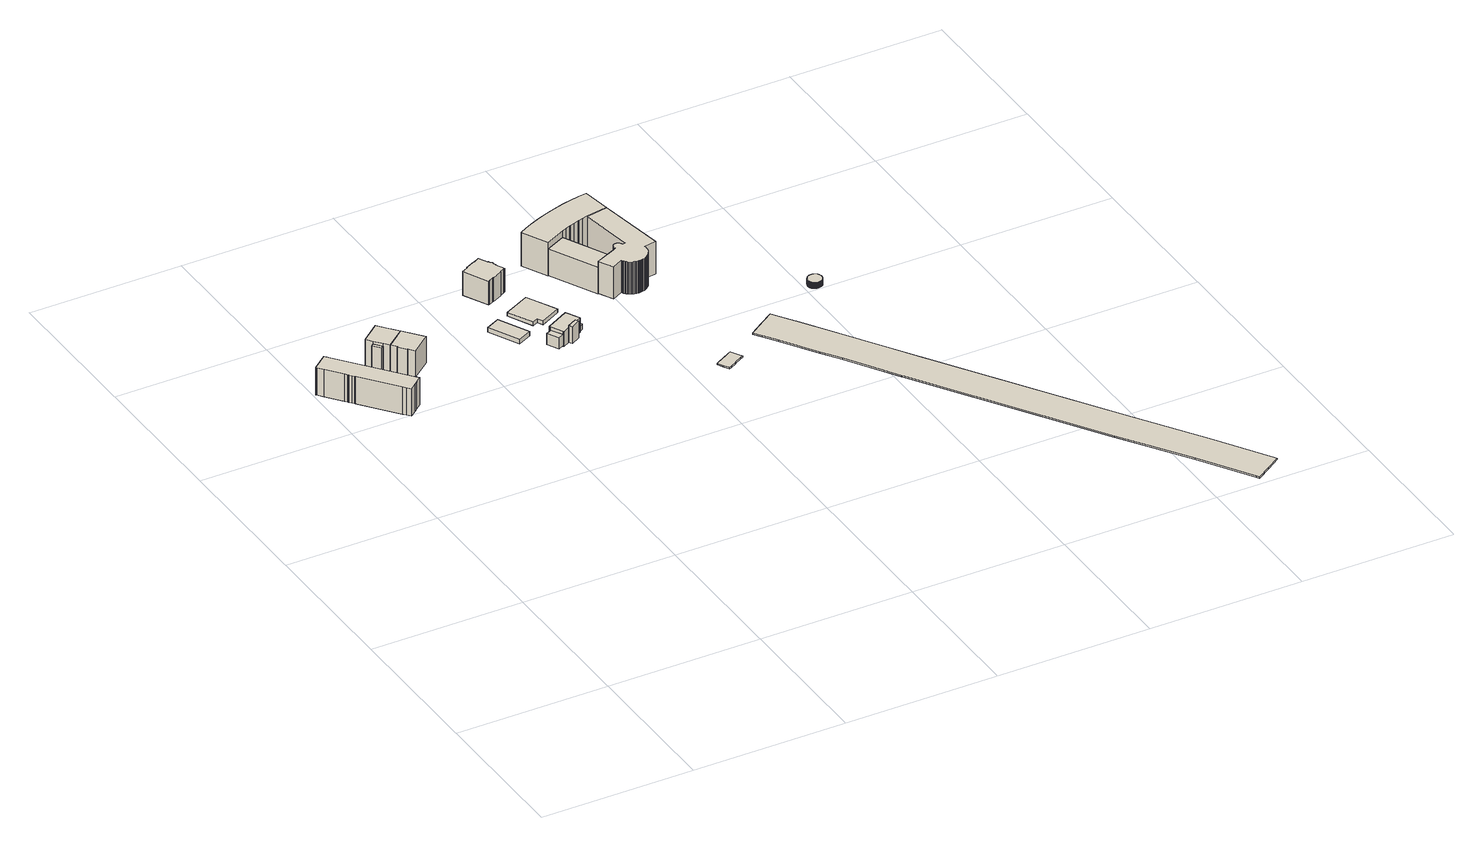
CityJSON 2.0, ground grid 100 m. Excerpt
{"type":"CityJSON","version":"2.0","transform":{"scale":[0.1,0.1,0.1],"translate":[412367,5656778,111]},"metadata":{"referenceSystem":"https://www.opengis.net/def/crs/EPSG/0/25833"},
"CityObjects":{
"building1":{"type":"Building","attributes":{"name":"Staatsbetrieb Sächsisches Immobilien- und Baumanagement","Dachtyp_tdc":"tdcFreeFormRoof","Gemeindeschluessel":14612000,"Dachneigung":37.52,"QualitaetDacherkennung":80,"Geometrietyp2DReferenz":"3000","measuredHeight":21.15,"function":"31001_3010","roofType":"5000"},"geometry":[{"type":"Solid","lod":"1","boundaries":[[[[0,1,2,3,4,5,6,7,8,9,10,11,12,13,14,15,16,17,18,19,20,21,22]],[[23,24,25,26,27,28,29,30,31,32,33,34,35,36,37,38,39,40,41,42,43,44,45]],[[22,24,23,0]],[[21,25,24,22]],[[20,26,25,21]],[[19,27,26,20]],[[18,28,27,19]],[[17,29,28,18]],[[16,30,29,17]],[[15,31,30,16]],[[14,32,31,15]],[[13,33,32,14]],[[12,34,33,13]],[[11,35,34,12]],[[10,36,35,11]],[[9,37,36,10]],[[8,38,37,9]],[[7,39,38,8]],[[6,40,39,7]],[[5,41,40,6]],[[4,42,41,5]],[[3,43,42,4]],[[2,44,43,3]],[[1,45,44,2]],[[0,23,45,1]]]]}]},
"building2":{"type":"Building","attributes":{"Gemeindeschluessel":14612000,"Geometrietyp2DReferenz":"3000","function":"31001_9998","roofType":"9999"},"children":["building2-1","building2-2","building2-3"]},
"building2-1":{"type":"BuildingPart","attributes":{"Dachtyp_tdc":"tdcPolyFlatRoof","Dachneigung":16.12,"QualitaetDacherkennung":33,"Geometrietyp2DReferenz":"3000","measuredHeight":16.29,"roofType":"2100"},"parents":["building2"],"geometry":[{"type":"Solid","lod":"1","boundaries":[[[[46,47,48,49]],[[50,51,52,53]],[[49,51,50,46]],[[48,52,51,49]],[[47,53,52,48]],[[46,50,53,47]]]]}]},
"building2-2":{"type":"BuildingPart","attributes":{"Dachtyp_tdc":"tdcFreeFormRoof","Dachneigung":13.07,"QualitaetDacherkennung":14,"Geometrietyp2DReferenz":"3000","measuredHeight":16.13,"roofType":"5000"},"parents":["building2"],"geometry":[{"type":"Solid","lod":"1","boundaries":[[[[54,55,56,57,58,59,60]],[[61,62,63,64,65,66,67]],[[60,62,61,54]],[[59,63,62,60]],[[58,64,63,59]],[[57,65,64,58]],[[56,66,65,57]],[[55,67,66,56]],[[54,61,67,55]]]]}]},
"building2-3":{"type":"BuildingPart","attributes":{"Dachtyp_tdc":"tdcHipAndGableRoof","Dachneigung":24.98,"QualitaetDacherkennung":57,"Geometrietyp2DReferenz":"3000","measuredHeight":19.9,"roofType":"5000"},"parents":["building2"],"geometry":[{"type":"Solid","lod":"1","boundaries":[[[[68,69,70,71,72,73,74,75,76,77]],[[78,79,80,61,67,66,81,82,52,51]],[[77,79,78,68]],[[76,80,79,77]],[[75,61,80,76]],[[74,67,61,75]],[[73,66,67,74]],[[72,81,66,73]],[[71,82,81,72]],[[70,52,82,71]],[[69,51,52,70]],[[68,78,51,69]]]]}]},
"building3":{"type":"Building","attributes":{"Dachtyp_tdc":"tdcHipAndGableRoof","Gemeindeschluessel":14612000,"Dachneigung":23.26,"QualitaetDacherkennung":58,"Geometrietyp2DReferenz":"3000","measuredHeight":19.84,"function":"31001_9998","roofType":"5000"},"geometry":[{"type":"Solid","lod":"1","boundaries":[[[[83,84,85,86,87,88,89,90,91]],[[92,93,94,95,96,97,98,99,100]],[[91,93,92,83]],[[90,94,93,91]],[[89,95,94,90]],[[88,96,95,89]],[[87,97,96,88]],[[86,98,97,87]],[[85,99,98,86]],[[84,100,99,85]],[[83,92,100,84]]]]}]},
"building4":{"type":"Building","attributes":{"Dachtyp_tdc":"tdcPolyFlatRoof","Gemeindeschluessel":14612000,"Dachneigung":0,"QualitaetDacherkennung":0,"Geometrietyp2DReferenz":"3000","BezugspunktDach":"2000","measuredHeight":3.16,"function":"31001_9998"},"geometry":[{"type":"Solid","lod":"1","boundaries":[[[[101,102,103,104]],[[105,106,107,108]],[[104,106,105,101]],[[103,107,106,104]],[[102,108,107,103]],[[101,105,108,102]]]]}]},
"building5":{"type":"Building","attributes":{"Dachtyp_tdc":"tdcPolyFlatRoof","Gemeindeschluessel":14612000,"Dachneigung":0,"QualitaetDacherkennung":51,"Geometrietyp2DReferenz":"3000","measuredHeight":7.57,"function":"31001_9998","roofType":"1000"},"geometry":[{"type":"Solid","lod":"1","boundaries":[[[[109,110,111,112]],[[113,114,115,116]],[[112,114,113,109]],[[111,115,114,112]],[[110,116,115,111]],[[109,113,116,110]]]]}]},
"building6":{"type":"Building","attributes":{"Dachtyp_tdc":"tdcPolyFlatRoof","Gemeindeschluessel":14612000,"Dachneigung":0,"QualitaetDacherkennung":47,"Geometrietyp2DReferenz":"3000","measuredHeight":16.41,"function":"31001_9998","roofType":"1000"},"geometry":[{"type":"Solid","lod":"1","boundaries":[[[[117,118,119,120,121,122,123,124,125,126,127,128,129,130,131,132,133,134,135,136,137,138,139,140]],[[141,142,143,144,145,146,147,148,149,150,151,152,153,154,155,156,157,158,159,160,161,162,163,164]],[[140,142,141,117]],[[139,143,142,140]],[[138,144,143,139]],[[137,145,144,138]],[[136,146,145,137]],[[135,147,146,136]],[[134,148,147,135]],[[133,149,148,134]],[[132,150,149,133]],[[131,151,150,132]],[[130,152,151,131]],[[129,153,152,130]],[[128,154,153,129]],[[127,155,154,128]],[[126,156,155,127]],[[125,157,156,126]],[[124,158,157,125]],[[123,159,158,124]],[[122,160,159,123]],[[121,161,160,122]],[[120,162,161,121]],[[119,163,162,120]],[[118,164,163,119]],[[117,141,164,118]]]]}]},
"building7":{"type":"Building","attributes":{"Gemeindeschluessel":14612000,"Geometrietyp2DReferenz":"3000","function":"31001_9998","roofType":"9999"},"children":["building7-1","building7-2","building7-3"]},
"building7-1":{"type":"BuildingPart","attributes":{"Dachtyp_tdc":"tdcGableRoof","Dachneigung":17.23,"QualitaetDacherkennung":41,"Geometrietyp2DReferenz":"3000","measuredHeight":12.22,"roofType":"3100"},"parents":["building7"],"geometry":[{"type":"Solid","lod":"1","boundaries":[[[[165,166,167,168]],[[169,170,171,172]],[[168,170,169,165]],[[167,171,170,168]],[[166,172,171,167]],[[165,169,172,166]]]]}]},
"building7-2":{"type":"BuildingPart","attributes":{"Dachtyp_tdc":"tdcHipRoof","Dachneigung":37.93,"QualitaetDacherkennung":66,"Geometrietyp2DReferenz":"3000","measuredHeight":12.18,"roofType":"3200"},"parents":["building7"],"geometry":[{"type":"Solid","lod":"1","boundaries":[[[[173,174,175,176,177,178,179,180,181,182]],[[183,184,185,186,169,172,187,188,189,190]],[[182,184,183,173]],[[181,185,184,182]],[[180,186,185,181]],[[179,169,186,180]],[[178,172,169,179]],[[177,187,172,178]],[[176,188,187,177]],[[175,189,188,176]],[[174,190,189,175]],[[173,183,190,174]]]]}]},
"building7-3":{"type":"BuildingPart","attributes":{"Dachtyp_tdc":"tdcPolyFlatRoof","Dachneigung":0,"QualitaetDacherkennung":0,"Geometrietyp2DReferenz":"3000","measuredHeight":3,"roofType":"9999"},"parents":["building7"],"geometry":[{"type":"Solid","lod":"1","boundaries":[[[[191,192,193,194,195]],[[184,196,197,198,185]],[[195,196,184,191]],[[194,197,196,195]],[[193,198,197,194]],[[192,185,198,193]],[[191,184,185,192]]]]}]},
"building8":{"type":"Building","attributes":{"Dachtyp_tdc":"tdcPolyFlatRoof","Gemeindeschluessel":14612000,"Dachneigung":2.94,"QualitaetDacherkennung":69,"Geometrietyp2DReferenz":"3000","measuredHeight":3,"function":"31001_9998","roofType":"2100"},"geometry":[{"type":"Solid","lod":"1","boundaries":[[[[199,200,201,202,203,204]],[[205,206,207,208,209,210]],[[204,206,205,199]],[[203,207,206,204]],[[202,208,207,203]],[[201,209,208,202]],[[200,210,209,201]],[[199,205,210,200]]]]}]},
"building9":{"type":"Building","attributes":{"name":"Landesamt für Schule und Bildung","Dachtyp_tdc":"tdcGableRoof","Gemeindeschluessel":14612000,"Dachneigung":38.3,"QualitaetDacherkennung":3,"Geometrietyp2DReferenz":"3000","measuredHeight":22.71,"function":"31001_3010","roofType":"3100"},"geometry":[{"type":"Solid","lod":"1","boundaries":[[[[211,212,213,214]],[[215,216,217,218]],[[214,216,215,211]],[[213,217,216,214]],[[212,218,217,213]],[[211,215,218,212]]]]}]},
"building10":{"type":"Building","attributes":{"gemHoehe":0,"BauwerkHoehe":1,"Breite":8.5,"BodenHoehe":111.35,"Erfassungsdatum_Objekt":"2022-03-29","Gemeindeschluessel":"14612000","Geometrietyp2DReferenz":"3000","measuredHeight":1,"function":"53001_1800"},"geometry":[{"type":"Solid","lod":"1","boundaries":[[[[219,220,221,222,223,224,225,226,227,228,229,230,231,232]],[[233,234,235,236,237,238,239,240,241,242,243,244,245,246]],[[232,234,233,219]],[[231,235,234,232]],[[230,236,235,231]],[[229,237,236,230]],[[228,238,237,229]],[[227,239,238,228]],[[226,240,239,227]],[[225,241,240,226]],[[224,242,241,225]],[[223,243,242,224]],[[222,244,243,223]],[[221,245,244,222]],[[220,246,245,221]],[[219,233,246,220]]]]}]},
"building11":{"type":"Building","attributes":{"name":"Atrium am Rosengarten","Dachtyp_tdc":"tdcPolyFlatRoof","Gemeindeschluessel":14612000,"Dachneigung":0,"QualitaetDacherkennung":43,"Geometrietyp2DReferenz":"3000","measuredHeight":23.22,"function":"31001_9998","roofType":"1000"},"geometry":[{"type":"Solid","lod":"1","boundaries":[[[[247,248,249,250,251,252,253,254,255,256,257,258,259,260,261,262,263,264,265,266,267,268,269,270]],[[271,272,273,274,275,276,277,278,279,280,281,282,283,284,285,286,287,288,289,290,291,292,293,294]],[[270,272,271,247]],[[269,273,272,270]],[[268,274,273,269]],[[267,275,274,268]],[[266,276,275,267]],[[265,277,276,266]],[[264,278,277,265]],[[263,279,278,264]],[[262,280,279,263]],[[261,281,280,262]],[[260,282,281,261]],[[259,283,282,260]],[[258,284,283,259]],[[257,285,284,258]],[[256,286,285,257]],[[255,287,286,256]],[[254,288,287,255]],[[253,289,288,254]],[[252,290,289,253]],[[251,291,290,252]],[[250,292,291,251]],[[249,293,292,250]],[[248,294,293,249]],[[247,271,294,248]]]]}]},
"building12":{"type":"Building","attributes":{"Dachtyp_tdc":"tdcFreeFormRoof","Gemeindeschluessel":14612000,"Dachneigung":12.14,"QualitaetDacherkennung":22,"Geometrietyp2DReferenz":"3000","measuredHeight":25.98,"function":"31001_9998","roofType":"5000"},"geometry":[{"type":"Solid","lod":"1","boundaries":[[[[295,296,297,298,299,300,301,302,303,304,305,306,307,308,309,310,311,312,313,314,315,316,317,318,319,320,321,322,323,324,325,326,327,328,329,330,331,332,333,334,335,336,337,338,339,340,341,342,343,344,345,346,347,348,349,350,351,352,353,354,355,356,357,358,359,360,361,362,363,364,365,366,367,368,369,370,371,372,373,374,375,376,377,378,379]],[[380,381,382,383,384,385,386,387,388,389,390,391,392,393,394,395,396,397,398,399,400,401,402,403,404,405,406,407,408,409,410,411,412,413,414,415,416,417,418,419,420,421,422,423,424,425,426,427,428,429,430,431,432,433,434,435,436,437,438,439,440,441,442,443,444,445,446,447,448,449,450,451,452,453,454,455,456,457,458,459,460,461,462,463,464]],[[379,381,380,295]],[[378,382,381,379]],[[377,383,382,378]],[[376,384,383,377]],[[375,385,384,376]],[[374,386,385,375]],[[373,387,386,374]],[[372,388,387,373]],[[371,389,388,372]],[[370,390,389,371]],[[369,391,390,370]],[[368,392,391,369]],[[367,393,392,368]],[[366,394,393,367]],[[365,395,394,366]],[[364,396,395,365]],[[363,397,396,364]],[[362,398,397,363]],[[361,399,398,362]],[[360,400,399,361]],[[359,401,400,360]],[[358,402,401,359]],[[357,403,402,358]],[[356,404,403,357]],[[355,405,404,356]],[[354,406,405,355]],[[353,407,406,354]],[[352,408,407,353]],[[351,409,408,352]],[[350,410,409,351]],[[349,411,410,350]],[[348,412,411,349]],[[347,413,412,348]],[[346,414,413,347]],[[345,415,414,346]],[[344,416,415,345]],[[343,417,416,344]],[[342,418,417,343]],[[341,419,418,342]],[[340,420,419,341]],[[339,421,420,340]],[[338,422,421,339]],[[337,423,422,338]],[[336,424,423,337]],[[335,425,424,336]],[[334,426,425,335]],[[333,427,426,334]],[[332,428,427,333]],[[331,429,428,332]],[[330,430,429,331]],[[329,431,430,330]],[[328,432,431,329]],[[327,433,432,328]],[[326,434,433,327]],[[325,435,434,326]],[[324,436,435,325]],[[323,437,436,324]],[[322,438,437,323]],[[321,439,438,322]],[[320,440,439,321]],[[319,441,440,320]],[[318,442,441,319]],[[317,443,442,318]],[[316,444,443,317]],[[315,445,444,316]],[[314,446,445,315]],[[313,447,446,314]],[[312,448,447,313]],[[311,449,448,312]],[[310,450,449,311]],[[309,451,450,310]],[[308,452,451,309]],[[307,453,452,308]],[[306,454,453,307]],[[305,455,454,306]],[[304,456,455,305]],[[303,457,456,304]],[[302,458,457,303]],[[301,459,458,302]],[[300,460,459,301]],[[299,461,460,300]],[[298,462,461,299]],[[297,463,462,298]],[[296,464,463,297]],[[295,380,464,296]]]]}]},
"building13":{"type":"Building","attributes":{"name":"Albertbrücke","Erfassungsdatum_Objekt":"2022-03-29","BodenHoehe":114.48,"gemHoehe":0,"BauwerkHoehe":1,"Breite":22,"Gemeindeschluessel":"14612000","Geometrietyp2DReferenz":"3000","measuredHeight":1,"function":"53001_1800"},"geometry":[{"type":"Solid","lod":"1","boundaries":[[[[465,466,467,468,469,470,471,472,473,474,475,476,477,478,479,480,481,482,483,484,485,486,487,488,489,490,491,492,493]],[[494,495,496,497,498,499,500,501,502,503,504,505,506,507,508,509,510,511,512,513,514,515,516,517,518,519,520,521,522]],[[493,495,494,465]],[[492,496,495,493]],[[491,497,496,492]],[[490,498,497,491]],[[489,499,498,490]],[[488,500,499,489]],[[487,501,500,488]],[[486,502,501,487]],[[485,503,502,486]],[[484,504,503,485]],[[483,505,504,484]],[[482,506,505,483]],[[481,507,506,482]],[[480,508,507,481]],[[479,509,508,480]],[[478,510,509,479]],[[477,511,510,478]],[[476,512,511,477]],[[475,513,512,476]],[[474,514,513,475]],[[473,515,514,474]],[[472,516,515,473]],[[471,517,516,472]],[[470,518,517,471]],[[469,519,518,470]],[[468,520,519,469]],[[467,521,520,468]],[[466,522,521,467]],[[465,494,522,466]]]]}]},
"building14":{"type":"Building","attributes":{"Dachtyp_tdc":"tdcPolyFlatRoof","Gemeindeschluessel":14612000,"Dachneigung":0,"QualitaetDacherkennung":85,"Geometrietyp2DReferenz":"3000","measuredHeight":4,"function":"31001_9998","roofType":"1000"},"geometry":[{"type":"Solid","lod":"1","boundaries":[[[[523,524,525,526,527,528,529,530,531,532,533,534,535,536,537,538,539,540,541,542,543,544,545,546,547,548,549,550,551,552,553,554,555,556,557,558,559,560,561,562,563,564,565,566,567,568,569,570,571,572,573,574,575,576,577,578,579,580,581,582,583,584,585,586,587,588,589,590,591,592,593,594,595,596,597,598,599,600,601,602,603,604,605,606,607]],[[608,609,610,611,612,613,614,615,616,617,618,619,620,621,622,623,624,625,626,627,628,629,630,631,632,633,634,635,636,637,638,639,640,641,642,643,644,645,646,647,648,649,650,651,652,653,654,655,656,657,658,659,660,661,662,663,664,665,666,667,668,669,670,671,672,673,674,675,676,677,678,679,680,681,682,683,684,685,686,687,688,689,690,691,692]],[[607,609,608,523]],[[606,610,609,607]],[[605,611,610,606]],[[604,612,611,605]],[[603,613,612,604]],[[602,614,613,603]],[[601,615,614,602]],[[600,616,615,601]],[[599,617,616,600]],[[598,618,617,599]],[[597,619,618,598]],[[596,620,619,597]],[[595,621,620,596]],[[594,622,621,595]],[[593,623,622,594]],[[592,624,623,593]],[[591,625,624,592]],[[590,626,625,591]],[[589,627,626,590]],[[588,628,627,589]],[[587,629,628,588]],[[586,630,629,587]],[[585,631,630,586]],[[584,632,631,585]],[[583,633,632,584]],[[582,634,633,583]],[[581,635,634,582]],[[580,636,635,581]],[[579,637,636,580]],[[578,638,637,579]],[[577,639,638,578]],[[576,640,639,577]],[[575,641,640,576]],[[574,642,641,575]],[[573,643,642,574]],[[572,644,643,573]],[[571,645,644,572]],[[570,646,645,571]],[[569,647,646,570]],[[568,648,647,569]],[[567,649,648,568]],[[566,650,649,567]],[[565,651,650,566]],[[564,652,651,565]],[[563,653,652,564]],[[562,654,653,563]],[[561,655,654,562]],[[560,656,655,561]],[[559,657,656,560]],[[558,658,657,559]],[[557,659,658,558]],[[556,660,659,557]],[[555,661,660,556]],[[554,662,661,555]],[[553,663,662,554]],[[552,664,663,553]],[[551,665,664,552]],[[550,666,665,551]],[[549,667,666,550]],[[548,668,667,549]],[[547,669,668,548]],[[546,670,669,547]],[[545,671,670,546]],[[544,672,671,545]],[[543,673,672,544]],[[542,674,673,543]],[[541,675,674,542]],[[540,676,675,541]],[[539,677,676,540]],[[538,678,677,539]],[[537,679,678,538]],[[536,680,679,537]],[[535,681,680,536]],[[534,682,681,535]],[[533,683,682,534]],[[532,684,683,533]],[[531,685,684,532]],[[530,686,685,531]],[[529,687,686,530]],[[528,688,687,529]],[[527,689,688,528]],[[526,690,689,527]],[[525,691,690,526]],[[524,692,691,525]],[[523,608,692,524]]]]}]}
},
"vertices":[
[10,3430,205],[39,3395,205],[119,3295,205],[130,3282,205],[132,3279,205],[134,3276,205],[136,3273,205],[147,3260,205],[157,3247,205],[159,3245,205],[161,3243,205],[342,3017,205],[358,2998,205],[377,2974,205],[419,3008,205],[439,3023,205],[476,3053,205],[456,3077,205],[453,3082,205],[121,3495,205],[115,3502,205],[104,3515,205],[6,3436,205],[10,3430,18],[6,3436,18],[104,3515,18],[115,3502,18],[121,3495,18],[453,3082,18],[456,3077,18],[476,3053,18],[439,3023,18],[419,3008,18],[377,2974,18],[358,2998,18],[342,3017,18],[161,3243,18],[159,3245,18],[157,3247,18],[147,3260,18],[136,3273,18],[134,3276,18],[132,3279,18],[130,3282,18],[119,3295,18],[39,3395,18],
[612,3611,168],[591,3637,168],[572,3622,168],[593,3596,168],[612,3611,8],[593,3596,8],[572,3622,8],[591,3637,8],
[479,3486,169],[479,3487,169],[440,3535,169],[437,3533,169],[424,3522,169],[463,3474,169],[476,3485,169],[479,3486,8],[476,3485,8],[463,3474,8],[424,3522,8],[437,3533,8],[440,3535,8],[479,3487,8],
[629,3552,188],[593,3596,188],[572,3622,188],[531,3672,188],[409,3574,188],[440,3535,188],[479,3487,188],[479,3486,188],[506,3452,188],[571,3504,188],[629,3552,8],[571,3504,8],[506,3452,8],[409,3574,8],[531,3672,8],
[531,3416,189],[571,3366,189],[574,3368,189],[605,3329,189],[728,3428,189],[629,3552,189],[570,3504,189],[506,3452,189],[534,3418,189],[531,3416,9],[534,3418,9],[506,3452,9],[570,3504,9],[629,3552,9],[728,3428,9],[605,3329,9],[574,3368,9],[571,3366,9],
[1190,3529,42],[1289,3332,42],[1379,3377,42],[1280,3574,42],[1190,3529,11],[1280,3574,11],[1379,3377,11],[1289,3332,11],
[1457,3266,90],[1420,3246,90],[1459,3171,90],[1497,3191,90],[1457,3266,14],[1497,3191,14],[1459,3171,14],[1420,3246,14],
[1432,3815,182],[1435,3817,182],[1462,3830,182],[1472,3835,182],[1443,3892,182],[1446,3894,182],[1439,3909,182],[1443,3922,182],[1430,3926,182],[1423,3941,182],[1420,3939,182],[1390,3997,182],[1351,3976,182],[1350,3979,182],[1285,3947,182],[1287,3944,182],[1263,3932,182],[1247,3924,182],[1328,3762,182],[1336,3767,182],[1364,3780,182],[1368,3782,182],[1369,3780,182],[1433,3812,182],[1432,3815,18],[1433,3812,18],[1369,3780,18],[1368,3782,18],[1364,3780,18],[1336,3767,18],[1328,3762,18],[1247,3924,18],[1263,3932,18],[1287,3944,18],[1285,3947,18],[1350,3979,18],[1351,3976,18],[1390,3997,18],[1420,3939,18],[1423,3941,18],[1430,3926,18],[1443,3922,18],[1439,3909,18],[1446,3894,18],[1443,3892,18],[1472,3835,18],[1462,3830,18],[1435,3817,18],
[1605,3244,126],[1544,3211,126],[1556,3189,126],[1617,3222,126],[1605,3244,10],[1617,3222,10],[1556,3189,10],[1544,3211,10],
[1603,3356,111],[1452,3275,111],[1457,3266,111],[1497,3191,111],[1499,3187,111],[1544,3211,111],[1605,3244,111],[1650,3268,111],[1647,3274,111],[1607,3349,111],[1603,3356,10],[1607,3349,10],[1647,3274,10],[1650,3268,10],[1499,3187,10],[1497,3191,10],[1457,3266,10],[1452,3275,10],
[1607,3349,40],[1647,3274,40],[1678,3290,40],[1682,3300,40],[1645,3370,40],[1645,3370,10],[1682,3300,10],[1678,3290,10],
[1485,3476,37],[1503,3440,37],[1637,3508,37],[1538,3704,37],[1369,3619,37],[1450,3458,37],[1485,3476,12],[1450,3458,12],[1369,3619,12],[1538,3704,12],[1637,3508,12],[1503,3440,12],
[1927,3548,205],[2059,3606,205],[1901,3920,205],[1771,3857,205],[1927,3548,22],[1771,3857,22],[1901,3920,22],[2059,3606,22],
[2178,2602,13],[2198,2565,13],[2218,2527,13],[2236,2537,13],[2276,2558,13],[2276,2559,13],[2277,2559,13],[2325,2586,13],[2342,2595,13],[2321,2632,13],[2300,2669,13],[2283,2660,13],[2236,2633,13],[2196,2612,13],[2178,2602,3],[2196,2612,3],[2236,2633,3],[2283,2660,3],[2300,2669,3],[2321,2632,3],[2342,2595,3],[2325,2586,3],[2277,2559,3],[2276,2559,3],[2276,2558,3],[2236,2537,3],[2218,2527,3],[2198,2565,3],
[2098,3985,251],[2240,4011,251],[2210,4194,251],[2158,4187,251],[2107,4177,251],[2039,4162,251],[1972,4143,251],[1941,4133,251],[1910,4123,251],[1845,4098,251],[1780,4071,251],[1733,4048,251],[1687,4023,251],[1771,3857,251],[1901,3920,251],[1931,3932,251],[1961,3943,251],[1964,3944,251],[1967,3945,251],[1999,3956,251],[2030,3966,251],[2033,3967,251],[2036,3968,251],[2067,3977,251],[2098,3985,19],[2067,3977,19],[2036,3968,19],[2033,3967,19],[2030,3966,19],[1999,3956,19],[1967,3945,19],[1964,3944,19],[1961,3943,19],[1931,3932,19],[1901,3920,19],[1771,3857,19],[1687,4023,19],[1733,4048,19],[1780,4071,19],[1845,4098,19],[1910,4123,19],[1941,4133,19],[1972,4143,19],[2039,4162,19],[2107,4177,19],[2158,4187,19],[2210,4194,19],[2240,4011,19],
[2314,3564,249],[2240,4011,249],[2098,3985,249],[2156,3638,249],[2135,3634,249],[2134,3637,249],[2133,3639,249],[2132,3642,249],[2131,3644,249],[2129,3646,249],[2128,3648,249],[2126,3650,249],[2124,3652,249],[2122,3654,249],[2120,3655,249],[2117,3657,249],[2115,3658,249],[2113,3659,249],[2110,3660,249],[2107,3660,249],[2105,3660,249],[2103,3660,249],[2100,3660,249],[2098,3659,249],[2095,3659,249],[2093,3658,249],[2091,3657,249],[2089,3655,249],[2087,3654,249],[2085,3653,249],[2083,3651,249],[2081,3648,249],[2080,3645,249],[2079,3643,249],[2078,3640,249],[2077,3637,249],[2076,3634,249],[2076,3630,249],[2076,3627,249],[2076,3625,249],[2076,3622,249],[2077,3619,249],[2077,3615,249],[2059,3606,249],[1927,3548,249],[1975,3454,249],[2046,3490,249],[2050,3483,249],[2055,3477,249],[2060,3471,249],[2065,3466,249],[2071,3461,249],[2077,3457,249],[2083,3453,249],[2090,3449,249],[2097,3446,249],[2105,3443,249],[2112,3441,249],[2119,3440,249],[2127,3439,249],[2134,3438,249],[2142,3438,249],[2149,3439,249],[2156,3440,249],[2164,3442,249],[2173,3445,249],[2179,3448,249],[2188,3452,249],[2196,3458,249],[2201,3462,249],[2208,3469,249],[2214,3475,249],[2218,3481,249],[2222,3486,249],[2225,3492,249],[2228,3498,249],[2231,3504,249],[2231,3507,249],[2234,3516,249],[2235,3522,249],[2236,3529,249],[2236,3535,249],[2236,3542,249],[2236,3549,249],[2235,3551,249],[2314,3564,28],[2235,3551,28],[2236,3549,28],[2236,3542,28],[2236,3535,28],[2236,3529,28],[2235,3522,28],[2234,3516,28],[2231,3507,28],[2231,3504,28],[2228,3498,28],[2225,3492,28],[2222,3486,28],[2218,3481,28],[2214,3475,28],[2208,3469,28],[2201,3462,28],[2196,3458,28],[2188,3452,28],[2179,3448,28],[2173,3445,28],[2164,3442,28],[2156,3440,28],[2149,3439,28],[2142,3438,28],[2134,3438,28],[2127,3439,28],[2119,3440,28],[2112,3441,28],[2105,3443,28],[2097,3446,28],[2090,3449,28],[2083,3453,28],[2077,3457,28],[2071,3461,28],[2065,3466,28],[2060,3471,28],[2055,3477,28],[2050,3483,28],[2046,3490,28],[1975,3454,28],[1927,3548,28],[2059,3606,28],[2077,3615,28],[2077,3619,28],[2076,3622,28],[2076,3625,28],[2076,3627,28],[2076,3630,28],[2076,3634,28],[2077,3637,28],[2078,3640,28],[2079,3643,28],[2080,3645,28],[2081,3648,28],[2083,3651,28],[2085,3653,28],[2087,3654,28],[2089,3655,28],[2091,3657,28],[2093,3658,28],[2095,3659,28],[2098,3659,28],[2100,3660,28],[2103,3660,28],[2105,3660,28],[2107,3660,28],[2110,3660,28],[2113,3659,28],[2115,3658,28],[2117,3657,28],[2120,3655,28],[2122,3654,28],[2124,3652,28],[2126,3650,28],[2128,3648,28],[2129,3646,28],[2131,3644,28],[2132,3642,28],[2133,3639,28],[2134,3637,28],[2135,3634,28],[2156,3638,28],[2098,3985,28],[2240,4011,28],
[2487,2735,45],[2521,2685,45],[2580,2598,45],[2727,2375,45],[2807,2254,45],[3017,1932,45],[3018,1931,45],[3774,788,45],[3775,787,45],[4063,361,45],[4279,27,45],[4290,10,45],[4382,70,45],[4474,129,45],[4464,146,45],[4247,481,45],[4246,482,45],[4246,483,45],[3958,910,45],[3201,2052,45],[2992,2375,45],[2991,2375,45],[2991,2376,45],[2911,2497,45],[2763,2720,45],[2762,2721,45],[2703,2808,45],[2670,2858,45],[2578,2796,45],[2487,2735,35],[2578,2796,35],[2670,2858,35],[2703,2808,35],[2762,2721,35],[2763,2720,35],[2911,2497,35],[2991,2376,35],[2991,2375,35],[2992,2375,35],[3201,2052,35],[3958,910,35],[4246,483,35],[4246,482,35],[4247,481,35],[4464,146,35],[4474,129,35],[4382,70,35],[4290,10,35],[4279,27,35],[4063,361,35],[3775,787,35],[3774,788,35],[3018,1931,35],[3017,1932,35],[2807,2254,35],[2727,2375,35],[2580,2598,35],[2521,2685,35],
[3118,3049,45],[3119,3049,45],[3119,3053,45],[3119,3057,45],[3119,3060,45],[3118,3064,45],[3116,3071,45],[3114,3075,45],[3112,3078,45],[3111,3081,45],[3108,3084,45],[3107,3086,45],[3104,3088,45],[3101,3090,45],[3099,3092,45],[3096,3094,45],[3092,3096,45],[3089,3097,45],[3084,3098,45],[3082,3099,45],[3079,3099,45],[3076,3099,45],[3073,3099,45],[3071,3099,45],[3068,3099,45],[3065,3098,45],[3062,3098,45],[3060,3097,45],[3057,3096,45],[3055,3095,45],[3052,3093,45],[3049,3091,45],[3047,3090,45],[3044,3088,45],[3042,3086,45],[3040,3083,45],[3038,3081,45],[3036,3078,45],[3034,3076,45],[3033,3073,45],[3032,3070,45],[3030,3067,45],[3030,3064,45],[3029,3061,45],[3029,3058,45],[3028,3054,45],[3028,3051,45],[3029,3048,45],[3029,3044,45],[3030,3041,45],[3031,3038,45],[3032,3036,45],[3033,3033,45],[3035,3030,45],[3037,3027,45],[3038,3025,45],[3041,3023,45],[3043,3020,45],[3045,3018,45],[3048,3017,45],[3051,3015,45],[3055,3013,45],[3059,3011,45],[3062,3010,45],[3065,3010,45],[3069,3009,45],[3074,3009,45],[3079,3009,45],[3082,3010,45],[3085,3011,45],[3089,3012,45],[3092,3013,45],[3096,3015,45],[3100,3017,45],[3103,3019,45],[3104,3020,45],[3106,3022,45],[3108,3025,45],[3110,3027,45],[3112,3030,45],[3114,3033,45],[3115,3037,45],[3117,3040,45],[3117,3043,45],[3118,3046,45],[3118,3049,5],[3118,3046,5],[3117,3043,5],[3117,3040,5],[3115,3037,5],[3114,3033,5],[3112,3030,5],[3110,3027,5],[3108,3025,5],[3106,3022,5],[3104,3020,5],[3103,3019,5],[3100,3017,5],[3096,3015,5],[3092,3013,5],[3089,3012,5],[3085,3011,5],[3082,3010,5],[3079,3009,5],[3074,3009,5],[3069,3009,5],[3065,3010,5],[3062,3010,5],[3059,3011,5],[3055,3013,5],[3051,3015,5],[3048,3017,5],[3045,3018,5],[3043,3020,5],[3041,3023,5],[3038,3025,5],[3037,3027,5],[3035,3030,5],[3033,3033,5],[3032,3036,5],[3031,3038,5],[3030,3041,5],[3029,3044,5],[3029,3048,5],[3028,3051,5],[3028,3054,5],[3029,3058,5],[3029,3061,5],[3030,3064,5],[3030,3067,5],[3032,3070,5],[3033,3073,5],[3034,3076,5],[3036,3078,5],[3038,3081,5],[3040,3083,5],[3042,3086,5],[3044,3088,5],[3047,3090,5],[3049,3091,5],[3052,3093,5],[3055,3095,5],[3057,3096,5],[3060,3097,5],[3062,3098,5],[3065,3098,5],[3068,3099,5],[3071,3099,5],[3073,3099,5],[3076,3099,5],[3079,3099,5],[3082,3099,5],[3084,3098,5],[3089,3097,5],[3092,3096,5],[3096,3094,5],[3099,3092,5],[3101,3090,5],[3104,3088,5],[3107,3086,5],[3108,3084,5],[3111,3081,5],[3112,3078,5],[3114,3075,5],[3116,3071,5],[3118,3064,5],[3119,3060,5],[3119,3057,5],[3119,3053,5],[3119,3049,5]
]}
